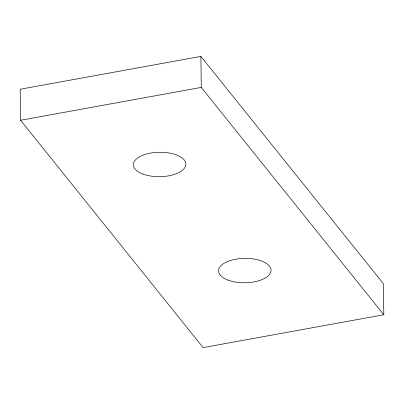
<?xml version="1.0" encoding="UTF-8"?>
<svg xmlns="http://www.w3.org/2000/svg" width="404" height="404" viewBox="0 0 404 404"><rect width="100%" height="100%" fill="white"/><g stroke="black" fill="none" stroke-linecap="round" stroke-linejoin="round"><path stroke-width="0.61" d="M200.889 56.398L20.2 89.244L20.579 120.261L203.111 347.602L383.8 314.756L383.421 283.739L200.889 56.398L201.268 87.415L383.8 314.756M20.579 120.261L201.268 87.415M228.007 280.118A26.275 12.216 -0.7 0 0 270.68 272.362A26.275 12.216 -0.7 0 0 235.653 259.191A26.275 12.216 -0.7 0 0 228.007 280.118M142.824 174.023A26.275 12.216 -0.7 0 0 185.502 166.266A26.275 12.216 -0.7 0 0 150.47 153.096A26.275 12.216 -0.7 0 0 142.824 174.023"/></g></svg>
